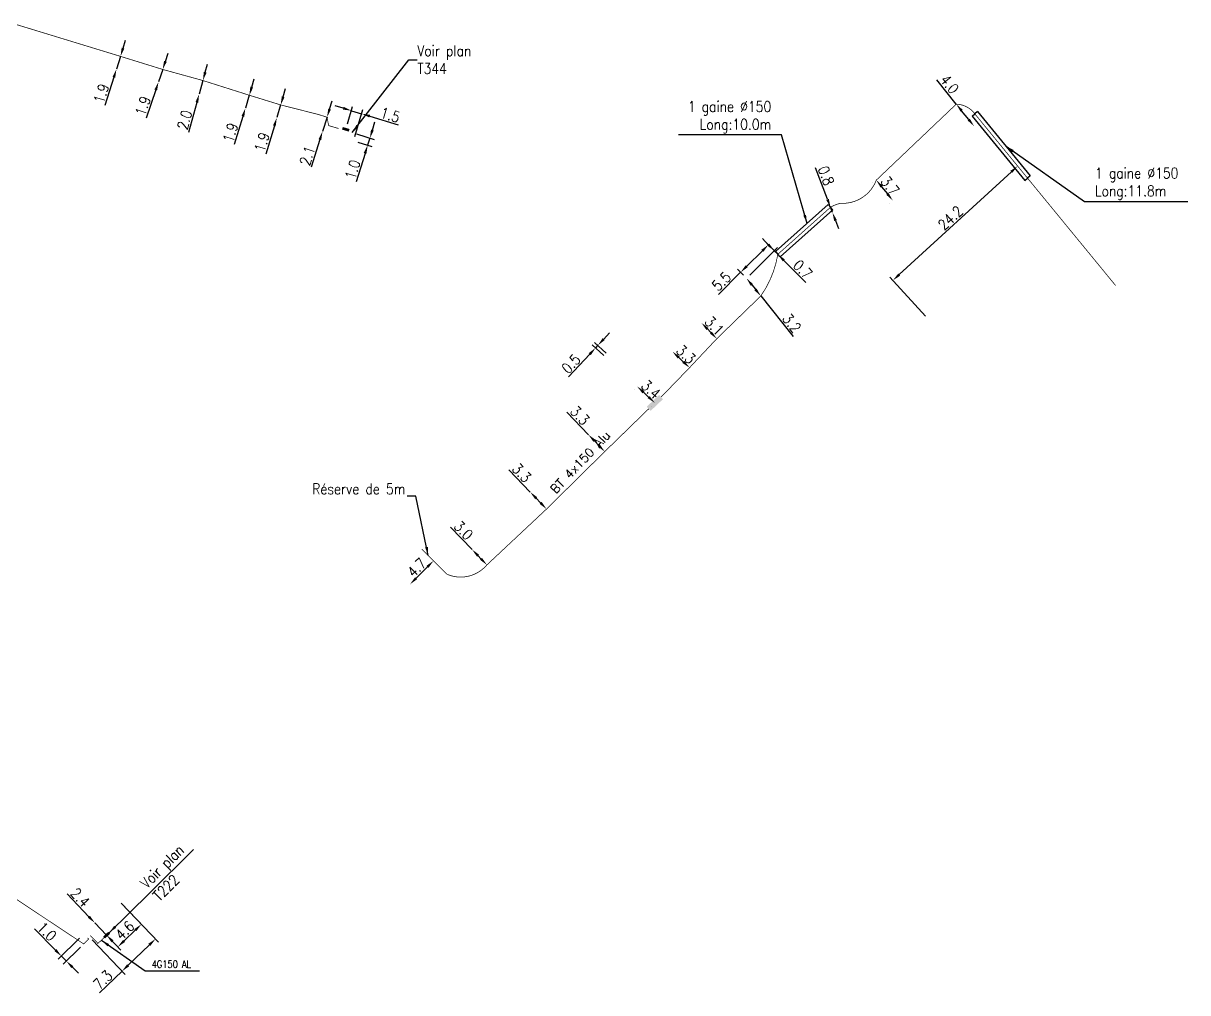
# Model space of a CAD drawing. Header units: millimetres. Extents: x 80993 to 81985, y 144000 to 145002.
# Drawn here: x 81262.7 to 81426.6, y 144766.3 to 144902.6 of the extents above; entities that cross this region are included whole.
import ezdxf
from ezdxf.enums import TextEntityAlignment as Align

# ---------------------------------------------------------------- set-up
doc = ezdxf.new("R2010")
doc.units = ezdxf.units.MM
doc.header["$PDMODE"] = 34
doc.linetypes.add('B_ST_AL', pattern=[2000, 1000, 1000])
doc.layers.get('0').update_dxf_attribs({"linetype": 'CONTINUOUS'})
doc.layers.get('Defpoints').update_dxf_attribs({"linetype": 'CONTINUOUS'})
for name, color, linetype in [('B_100', 3, 'CONTINUOUS'), ('B_200', 7, 'CONTINUOUS'), ('B_300', 7, 'CONTINUOUS'), ('B_400', 7, 'CONTINUOUS')]:
    doc.layers.add(name, color=color, linetype=linetype)
doc.styles.add('M_ROMANS', font='ROMANS.shx', dxfattribs={"width": 0.75})
doc.styles.get("Standard").update_dxf_attribs({"font": 'romans.shx', "width": 0.85})
doc.dimstyles.get("Standard").update_dxf_attribs({"dimtxt": 1.5, "dimasz": 1.2, "dimexe": 0.625, "dimexo": 0.625, "dimgap": 0.25, "dimtad": 1, "dimdec": 1, "dimzin": 0, "dimdsep": 46, "dimtxsty": 'Standard', "dimcen": -0.5, "dimadec": 0, "dimazin": 0, "dimtfac": 1, "dimtdec": 1, "dimtmove": 0, "dimatfit": 3, "dimfxl": 0, "dimtolj": 1, "dimtzin": 0, "dimarcsym": 0})

# ---------------------------------------------------------------- blocks, each defined once
blk = doc.blocks.new('*D88')
at = {"layer": 'B_100', "color": 0, "linetype": 'Continuous', "lineweight": -2, "transparency": 16777216}
for p, q in [((81375.86, 144877.86), (81374.17, 144882.31)), ((81376.57, 144875.99), (81376.29, 144876.74)), ((81377, 144874.87), (81377.43, 144873.75))]:
    blk.add_line(p, q, dxfattribs=at)
at = {"layer": 'B_100', "color": 0, "linetype": 'Continuous', "transparency": 16777216}
for points in [[(81376.05, 144877.93), (81375.68, 144877.79), (81376.29, 144876.74)], [(81377.19, 144874.94), (81376.81, 144874.8), (81376.57, 144875.99)]]:
    blk.add_solid(points, dxfattribs=at)
at = {"layer": 'Defpoints', "color": 0, "linetype": 'Continuous', "transparency": 16777216}
for p in [(81376.29, 144876.74), (81376.57, 144875.99), (81376.57, 144875.99)]:
    blk.add_point(p, dxfattribs=at)
at = {"layer": 'B_100', "color": 0, "linetype": 'Continuous', "transparency": 16777216, "insert": (81375.67, 144881.18), "char_height": 1.5, "attachment_point": 5, "rotation": 290.8032}
blk.add_mtext('\\A1;0.8', dxfattribs=at)
blk = doc.blocks.new('*D89')
at = {"layer": 'B_100', "color": 0, "linetype": 'Continuous', "lineweight": -2, "transparency": 16777216}
for p, q in [((81344.38, 144858.2), (81345.19, 144859.08)), ((81344.4, 144855.87), (81342.77, 144857.38)), ((81344.73, 144856.24), (81343.1, 144857.74)), ((81343.56, 144857.32), (81343.23, 144856.96)), ((81342.41, 144856.08), (81339.44, 144852.87))]:
    blk.add_line(p, q, dxfattribs=at)
at = {"layer": 'B_100', "color": 0, "linetype": 'Continuous', "transparency": 16777216}
for points in [[(81344.23, 144858.34), (81344.52, 144858.06), (81343.56, 144857.32)], [(81342.26, 144856.21), (81342.56, 144855.94), (81343.23, 144856.96)]]:
    blk.add_solid(points, dxfattribs=at)
at = {"layer": 'Defpoints', "color": 0, "linetype": 'Continuous', "transparency": 16777216}
for p in [(81343.23, 144856.96), (81345.19, 144855.81), (81344.86, 144855.45)]:
    blk.add_point(p, dxfattribs=at)
at = {"layer": 'B_100', "color": 0, "linetype": 'Continuous', "transparency": 16777216, "insert": (81339.78, 144854.71), "char_height": 1.5, "attachment_point": 5, "rotation": 47.1931}
blk.add_mtext('\\A1;0.5', dxfattribs=at)
blk = doc.blocks.new('J')
at = {"color": 0}
blk.add_solid([(-1.5, 0.5), (1.5, 0.5), (-1.5, -0.5), (1.5, -0.5)], dxfattribs=at)
blk = doc.blocks.new('*D90')
at = {"layer": 'B_100', "color": 0, "linetype": 'Continuous', "lineweight": -2, "transparency": 16777216}
blk.add_line((81317.97, 144824.55), (81319.58, 144826.16), dxfattribs=at)
at = {"layer": 'B_100', "color": 0, "linetype": 'Continuous', "transparency": 16777216}
for points in [[(81319.44, 144826.3), (81319.72, 144826.02), (81320.43, 144827.01)], [(81317.83, 144824.69), (81318.11, 144824.41), (81317.12, 144823.7)]]:
    blk.add_solid(points, dxfattribs=at)
at = {"layer": 'Defpoints', "color": 0, "linetype": 'Continuous', "transparency": 16777216}
for p in [(81320.43, 144827.01), (81320.43, 144827.01), (81317.12, 144823.7)]:
    blk.add_point(p, dxfattribs=at)
at = {"layer": 'B_100', "color": 0, "linetype": 'Continuous', "transparency": 16777216, "insert": (81318.07, 144826.06), "char_height": 1.5, "attachment_point": 5, "rotation": 45}
blk.add_mtext('\\A1;4.7', dxfattribs=at)
blk = doc.blocks.new('*D108')
at = {"layer": 'B_100', "color": 0, "linetype": 'Continuous', "lineweight": -2, "transparency": 16777216}
for p, q in [((81401.74, 144881.73), (81385.96, 144867.27)), ((81403.05, 144882.08), (81403.05, 144882.08)), ((81389.68, 144861.43), (81384.65, 144866.92))]:
    blk.add_line(p, q, dxfattribs=at)
at = {"layer": 'B_100', "color": 0, "linetype": 'Continuous', "transparency": 16777216}
for points in [[(81401.6, 144881.87), (81401.87, 144881.58), (81402.62, 144882.54)], [(81385.83, 144867.42), (81386.1, 144867.12), (81385.08, 144866.46)]]:
    blk.add_solid(points, dxfattribs=at)
at = {"layer": 'Defpoints', "color": 0, "linetype": 'Continuous', "transparency": 16777216}
for p in [(81402.62, 144882.54), (81385.08, 144866.46), (81390.11, 144860.97)]:
    blk.add_point(p, dxfattribs=at)
at = {"layer": 'B_100', "color": 0, "linetype": 'Continuous', "transparency": 16777216, "insert": (81393.17, 144875.24), "char_height": 1.5, "attachment_point": 5, "rotation": 42.5}
blk.add_mtext('\\A1;24.2', dxfattribs=at)
blk = doc.blocks.new('*D109')
at = {"layer": 'B_100', "color": 0, "linetype": 'Continuous', "lineweight": -2, "transparency": 16777216}
blk.add_line((81358.98, 144859.62), (81359.46, 144859.11), dxfattribs=at)
at = {"layer": 'B_100', "color": 0, "linetype": 'Continuous', "transparency": 16777216}
for points in [[(81359.12, 144859.76), (81358.83, 144859.48), (81358.14, 144860.48)], [(81359.6, 144859.25), (81359.32, 144858.97), (81360.29, 144858.25)]]:
    blk.add_solid(points, dxfattribs=at)
at = {"layer": 'Defpoints', "color": 0, "linetype": 'Continuous', "transparency": 16777216}
for p in [(81358.14, 144860.48), (81360.29, 144858.25), (81360.29, 144858.25)]:
    blk.add_point(p, dxfattribs=at)
at = {"layer": 'B_100', "color": 0, "linetype": 'Continuous', "transparency": 16777216, "insert": (81359.94, 144860.06), "char_height": 1.5, "attachment_point": 5, "rotation": 313.9218}
blk.add_mtext('\\A1;3.1', dxfattribs=at)
blk = doc.blocks.new('*D110')
at = {"layer": 'B_100', "color": 0, "linetype": 'Continuous', "lineweight": -2, "transparency": 16777216}
blk.add_line((81354.93, 144855.61), (81355.58, 144855), dxfattribs=at)
at = {"layer": 'B_100', "color": 0, "linetype": 'Continuous', "transparency": 16777216}
for points in [[(81355.06, 144855.76), (81354.79, 144855.47), (81354.05, 144856.43)], [(81355.72, 144855.15), (81355.45, 144854.85), (81356.46, 144854.18)]]:
    blk.add_solid(points, dxfattribs=at)
at = {"layer": 'Defpoints', "color": 0, "linetype": 'Continuous', "transparency": 16777216}
for p in [(81354.05, 144856.43), (81356.46, 144854.18), (81356.46, 144854.18)]:
    blk.add_point(p, dxfattribs=at)
at = {"layer": 'B_100', "color": 0, "linetype": 'Continuous', "transparency": 16777216, "insert": (81355.94, 144856.04), "char_height": 1.5, "attachment_point": 5, "rotation": 317.0353}
blk.add_mtext('\\A1;3.3', dxfattribs=at)
blk = doc.blocks.new('*D111')
at = {"layer": 'B_200', "color": 0, "linetype": 'Continuous', "lineweight": -2, "transparency": 16777216}
for p, q in [((81348.66, 144851.07), (81348.66, 144851.07)), ((81349.97, 144850.71), (81350.7, 144850.03)), ((81351.16, 144848.76), (81351.16, 144848.76))]:
    blk.add_line(p, q, dxfattribs=at)
at = {"layer": 'B_200', "color": 0, "linetype": 'Continuous', "transparency": 16777216}
for points in [[(81350.11, 144850.86), (81349.83, 144850.57), (81349.09, 144851.53)], [(81350.84, 144850.18), (81350.57, 144849.89), (81351.58, 144849.22)]]:
    blk.add_solid(points, dxfattribs=at)
at = {"layer": 'Defpoints', "color": 0, "linetype": 'Continuous', "transparency": 16777216}
for p in [(81349.09, 144851.53), (81351.58, 144849.22), (81351.58, 144849.22)]:
    blk.add_point(p, dxfattribs=at)
at = {"layer": 'B_200', "color": 0, "linetype": 'Continuous', "transparency": 16777216, "insert": (81351.02, 144851.11), "char_height": 1.5, "attachment_point": 5, "rotation": 317.1931}
blk.add_mtext('\\A1;3.4', dxfattribs=at)
blk = doc.blocks.new('*D112')
at = {"layer": 'B_100', "color": 0, "linetype": 'Continuous', "lineweight": -2, "transparency": 16777216}
for p, q in [((81342.23, 144844.75), (81339.2, 144847.9)), ((81343.69, 144843.24), (81343.06, 144843.89)), ((81344.97, 144842.81), (81344.97, 144842.81))]:
    blk.add_line(p, q, dxfattribs=at)
at = {"layer": 'B_100', "color": 0, "linetype": 'Continuous', "transparency": 16777216}
for points in [[(81343.21, 144844.03), (81342.92, 144843.75), (81342.23, 144844.75)], [(81343.83, 144843.38), (81343.54, 144843.1), (81344.52, 144842.37)]]:
    blk.add_solid(points, dxfattribs=at)
at = {"layer": 'Defpoints', "color": 0, "linetype": 'Continuous', "transparency": 16777216}
for p in [(81342.23, 144844.75), (81344.52, 144842.37), (81344.52, 144842.37)]:
    blk.add_point(p, dxfattribs=at)
at = {"layer": 'B_100', "color": 0, "linetype": 'Continuous', "transparency": 16777216, "insert": (81341.02, 144847.45), "char_height": 1.5, "attachment_point": 5, "rotation": 313.8773}
blk.add_mtext('\\A1;3.3', dxfattribs=at)
blk = doc.blocks.new('*D113')
at = {"layer": 'B_100', "color": 0, "linetype": 'Continuous', "lineweight": -2, "transparency": 16777216}
for p, q in [((81334.05, 144836.67), (81331.02, 144839.82)), ((81335.5, 144835.16), (81334.88, 144835.81)), ((81336.79, 144834.73), (81336.79, 144834.73))]:
    blk.add_line(p, q, dxfattribs=at)
at = {"layer": 'B_100', "color": 0, "linetype": 'Continuous', "transparency": 16777216}
for points in [[(81335.02, 144835.95), (81334.73, 144835.67), (81334.05, 144836.67)], [(81335.65, 144835.3), (81335.36, 144835.02), (81336.33, 144834.29)]]:
    blk.add_solid(points, dxfattribs=at)
at = {"layer": 'Defpoints', "color": 0, "linetype": 'Continuous', "transparency": 16777216}
for p in [(81334.05, 144836.67), (81336.33, 144834.29), (81336.33, 144834.29)]:
    blk.add_point(p, dxfattribs=at)
at = {"layer": 'B_100', "color": 0, "linetype": 'Continuous', "transparency": 16777216, "insert": (81332.84, 144839.37), "char_height": 1.5, "attachment_point": 5, "rotation": 313.8773}
blk.add_mtext('\\A1;3.3', dxfattribs=at)
blk = doc.blocks.new('*D114')
at = {"layer": 'B_100', "color": 0, "linetype": 'Continuous', "lineweight": -2, "transparency": 16777216}
for p, q in [((81325.86, 144828.59), (81322.83, 144831.74)), ((81327.11, 144827.29), (81326.69, 144827.73)), ((81327.49, 144826), (81327.49, 144826))]:
    blk.add_line(p, q, dxfattribs=at)
at = {"layer": 'B_100', "color": 0, "linetype": 'Continuous', "transparency": 16777216}
for points in [[(81326.84, 144827.87), (81326.55, 144827.59), (81325.86, 144828.59)], [(81327.25, 144827.43), (81326.97, 144827.16), (81327.94, 144826.43)]]:
    blk.add_solid(points, dxfattribs=at)
at = {"layer": 'Defpoints', "color": 0, "linetype": 'Continuous', "transparency": 16777216}
for p in [(81325.86, 144828.59), (81327.94, 144826.43), (81327.94, 144826.43)]:
    blk.add_point(p, dxfattribs=at)
at = {"layer": 'B_100', "color": 0, "linetype": 'Continuous', "transparency": 16777216, "insert": (81324.65, 144831.29), "char_height": 1.5, "attachment_point": 5, "rotation": 313.8773}
blk.add_mtext('\\A1;3.0', dxfattribs=at)
blk = doc.blocks.new('*D115')
at = {"layer": 'B_100', "color": 0, "linetype": 'Continuous', "lineweight": -2, "transparency": 16777216}
for p, q in [((81365.23, 144865.82), (81365.73, 144865.2)), ((81366.48, 144864.26), (81371.05, 144858.58))]:
    blk.add_line(p, q, dxfattribs=at)
at = {"layer": 'B_100', "color": 0, "linetype": 'Continuous', "transparency": 16777216}
for points in [[(81365.38, 144865.94), (81365.07, 144865.69), (81364.48, 144866.75)], [(81365.89, 144865.32), (81365.57, 144865.07), (81366.48, 144864.26)]]:
    blk.add_solid(points, dxfattribs=at)
at = {"layer": 'Defpoints', "color": 0, "linetype": 'Continuous', "transparency": 16777216}
for p in [(81364.48, 144866.75), (81366.48, 144864.26), (81366.48, 144864.26)]:
    blk.add_point(p, dxfattribs=at)
at = {"layer": 'B_100', "color": 0, "linetype": 'Continuous', "transparency": 16777216, "insert": (81370.84, 144860.44), "char_height": 1.5, "attachment_point": 5, "rotation": 308.8138}
blk.add_mtext('\\A1;3.2', dxfattribs=at)
blk = doc.blocks.new('*D116')
at = {"layer": 'B_100', "color": 0, "linetype": 'Continuous', "lineweight": -2, "transparency": 16777216}
for p, q in [((81393.99, 144891.25), (81391.25, 144894.66)), ((81395.75, 144889.07), (81394.74, 144890.32))]:
    blk.add_line(p, q, dxfattribs=at)
at = {"layer": 'B_100', "color": 0, "linetype": 'Continuous', "transparency": 16777216}
for points in [[(81394.9, 144890.44), (81394.59, 144890.19), (81393.99, 144891.25)], [(81395.9, 144889.2), (81395.59, 144888.95), (81396.5, 144888.14)]]:
    blk.add_solid(points, dxfattribs=at)
at = {"layer": 'Defpoints', "color": 0, "linetype": 'Continuous', "transparency": 16777216}
for p in [(81393.99, 144891.25), (81396.5, 144888.14), (81396.5, 144888.14)]:
    blk.add_point(p, dxfattribs=at)
at = {"layer": 'B_100', "color": 0, "linetype": 'Continuous', "transparency": 16777216, "insert": (81393.03, 144894.05), "char_height": 1.5, "attachment_point": 5, "rotation": 308.8138}
blk.add_mtext('\\A1;4.0', dxfattribs=at)
blk = doc.blocks.new('*D117')
at = {"layer": 'B_100', "color": 0, "linetype": 'Continuous', "lineweight": -2, "transparency": 16777216}
for p, q in [((81382.25, 144880.17), (81382.25, 144880.17)), ((81383.49, 144879.62), (81384.31, 144878.61)), ((81384.57, 144877.28), (81384.57, 144877.28))]:
    blk.add_line(p, q, dxfattribs=at)
at = {"layer": 'B_100', "color": 0, "linetype": 'Continuous', "transparency": 16777216}
for points in [[(81383.65, 144879.75), (81383.34, 144879.5), (81382.74, 144880.56)], [(81384.46, 144878.74), (81384.15, 144878.49), (81385.06, 144877.68)]]:
    blk.add_solid(points, dxfattribs=at)
at = {"layer": 'Defpoints', "color": 0, "linetype": 'Continuous', "transparency": 16777216}
for p in [(81382.74, 144880.56), (81385.06, 144877.68), (81385.06, 144877.68)]:
    blk.add_point(p, dxfattribs=at)
at = {"layer": 'B_100', "color": 0, "linetype": 'Continuous', "transparency": 16777216, "insert": (81384.68, 144879.74), "char_height": 1.5, "attachment_point": 5, "rotation": 308.8138}
blk.add_mtext('\\A1;3.7', dxfattribs=at)
blk = doc.blocks.new('*D302')
at = {"layer": 'B_100', "color": 0, "linetype": 'Continuous', "lineweight": -2, "transparency": 16777216}
for p, q in [((81276.74, 144899.12), (81277.1, 144900.26)), ((81276.38, 144897.97), (81275.81, 144896.16)), ((81275.45, 144895.02), (81274.2, 144891.04))]:
    blk.add_line(p, q, dxfattribs=at)
at = {"layer": 'B_100', "color": 0, "linetype": 'Continuous', "transparency": 16777216}
for points in [[(81276.55, 144899.18), (81276.93, 144899.06), (81276.38, 144897.97)], [(81275.26, 144895.08), (81275.64, 144894.96), (81275.81, 144896.16)]]:
    blk.add_solid(points, dxfattribs=at)
at = {"layer": 'Defpoints', "color": 0, "linetype": 'Continuous', "transparency": 16777216}
for p in [(81276.38, 144897.97), (81275.81, 144896.16), (81275.81, 144896.16)]:
    blk.add_point(p, dxfattribs=at)
at = {"layer": 'B_100', "color": 0, "linetype": 'Continuous', "transparency": 16777216, "insert": (81273.69, 144892.74), "char_height": 1.5, "attachment_point": 5, "rotation": 72.551}
blk.add_mtext('\\A1;1.9', dxfattribs=at)
blk = doc.blocks.new('*D303')
at = {"layer": 'B_100', "color": 0, "linetype": 'Continuous', "lineweight": -2, "transparency": 16777216}
for p, q in [((81282.7, 144897.26), (81283.09, 144898.4)), ((81282.32, 144896.13), (81281.73, 144894.37)), ((81281.34, 144893.24), (81280.01, 144889.29))]:
    blk.add_line(p, q, dxfattribs=at)
at = {"layer": 'B_100', "color": 0, "linetype": 'Continuous', "transparency": 16777216}
for points in [[(81282.51, 144897.33), (81282.89, 144897.2), (81282.32, 144896.13)], [(81281.16, 144893.3), (81281.53, 144893.17), (81281.73, 144894.37)]]:
    blk.add_solid(points, dxfattribs=at)
at = {"layer": 'Defpoints', "color": 0, "linetype": 'Continuous', "transparency": 16777216}
for p in [(81282.32, 144896.13), (81281.73, 144894.37), (81281.73, 144894.37)]:
    blk.add_point(p, dxfattribs=at)
at = {"layer": 'B_100', "color": 0, "linetype": 'Continuous', "transparency": 16777216, "insert": (81279.53, 144891), "char_height": 1.5, "attachment_point": 5, "rotation": 71.3561}
blk.add_mtext('\\A1;1.9', dxfattribs=at)
blk = doc.blocks.new('*D304')
at = {"layer": 'B_100', "color": 0, "linetype": 'Continuous', "lineweight": -2, "transparency": 16777216}
for p, q in [((81288.3, 144895.73), (81288.63, 144896.89)), ((81287.98, 144894.57), (81287.45, 144892.65)), ((81287.12, 144891.49), (81285.94, 144887.24))]:
    blk.add_line(p, q, dxfattribs=at)
at = {"layer": 'B_100', "color": 0, "linetype": 'Continuous', "transparency": 16777216}
for points in [[(81288.11, 144895.78), (81288.5, 144895.68), (81287.98, 144894.57)], [(81286.93, 144891.54), (81287.32, 144891.44), (81287.45, 144892.65)]]:
    blk.add_solid(points, dxfattribs=at)
at = {"layer": 'Defpoints', "color": 0, "linetype": 'Continuous', "transparency": 16777216}
for p in [(81287.98, 144894.57), (81287.45, 144892.65), (81287.45, 144892.65)]:
    blk.add_point(p, dxfattribs=at)
at = {"layer": 'B_100', "color": 0, "linetype": 'Continuous', "transparency": 16777216, "insert": (81285.4, 144889.04), "char_height": 1.5, "attachment_point": 5, "rotation": 74.4279}
blk.add_mtext('\\A1;2.0', dxfattribs=at)
blk = doc.blocks.new('*D305')
at = {"layer": 'B_100', "color": 0, "linetype": 'Continuous', "lineweight": -2, "transparency": 16777216}
for p, q in [((81294.86, 144893.65), (81295.2, 144894.8)), ((81294.51, 144892.5), (81293.95, 144890.68)), ((81293.61, 144889.53), (81292.39, 144885.55))]:
    blk.add_line(p, q, dxfattribs=at)
at = {"layer": 'B_100', "color": 0, "linetype": 'Continuous', "transparency": 16777216}
for points in [[(81294.66, 144893.71), (81295.05, 144893.59), (81294.51, 144892.5)], [(81293.41, 144889.59), (81293.8, 144889.48), (81293.95, 144890.68)]]:
    blk.add_solid(points, dxfattribs=at)
at = {"layer": 'Defpoints', "color": 0, "linetype": 'Continuous', "transparency": 16777216}
for p in [(81294.51, 144892.5), (81293.95, 144890.68), (81293.95, 144890.68)]:
    blk.add_point(p, dxfattribs=at)
at = {"layer": 'B_100', "color": 0, "linetype": 'Continuous', "transparency": 16777216, "insert": (81291.86, 144887.24), "char_height": 1.5, "attachment_point": 5, "rotation": 73.1038}
blk.add_mtext('\\A1;1.9', dxfattribs=at)
blk = doc.blocks.new('*D306')
at = {"layer": 'B_100', "color": 0, "linetype": 'Continuous', "lineweight": -2, "transparency": 16777216}
for p, q in [((81299.27, 144892.28), (81299.61, 144893.43)), ((81298.92, 144891.14), (81298.38, 144889.35)), ((81298.03, 144888.2), (81296.83, 144884.21))]:
    blk.add_line(p, q, dxfattribs=at)
at = {"layer": 'B_100', "color": 0, "linetype": 'Continuous', "transparency": 16777216}
for points in [[(81299.08, 144892.34), (81299.46, 144892.23), (81298.92, 144891.14)], [(81297.84, 144888.26), (81298.22, 144888.14), (81298.38, 144889.35)]]:
    blk.add_solid(points, dxfattribs=at)
at = {"layer": 'Defpoints', "color": 0, "linetype": 'Continuous', "transparency": 16777216}
for p in [(81298.92, 144891.14), (81298.38, 144889.35), (81298.38, 144889.35)]:
    blk.add_point(p, dxfattribs=at)
at = {"layer": 'B_100', "color": 0, "linetype": 'Continuous', "transparency": 16777216, "insert": (81296.29, 144885.9), "char_height": 1.5, "attachment_point": 5, "rotation": 73.1703}
blk.add_mtext('\\A1;1.9', dxfattribs=at)
blk = doc.blocks.new('*D307')
at = {"layer": 'B_100', "color": 0, "linetype": 'Continuous', "lineweight": -2, "transparency": 16777216}
for p, q in [((81305.81, 144890.55), (81306.18, 144891.69)), ((81305.45, 144889.41), (81304.81, 144887.41)), ((81304.44, 144886.26), (81303.19, 144882.36))]:
    blk.add_line(p, q, dxfattribs=at)
at = {"layer": 'B_100', "color": 0, "linetype": 'Continuous', "transparency": 16777216}
for points in [[(81305.62, 144890.61), (81306, 144890.49), (81305.45, 144889.41)], [(81304.25, 144886.32), (81304.63, 144886.2), (81304.81, 144887.41)]]:
    blk.add_solid(points, dxfattribs=at)
at = {"layer": 'Defpoints', "color": 0, "linetype": 'Continuous', "transparency": 16777216}
for p in [(81305.45, 144889.41), (81304.81, 144887.41), (81304.81, 144887.41)]:
    blk.add_point(p, dxfattribs=at)
at = {"layer": 'B_100', "color": 0, "linetype": 'Continuous', "transparency": 16777216, "insert": (81302.66, 144884), "char_height": 1.5, "attachment_point": 5, "rotation": 72.226}
blk.add_mtext('\\A1;2.1', dxfattribs=at)
blk = doc.blocks.new('B_300_03')
at = {"color": 0, "linetype": 'Continuous'}
blk.add_solid([(-1, 0.75), (-1, 0), (1, 0.75), (1, 0)], dxfattribs=at)
at = {"color": 0, "linetype": 'Continuous', "style": 'M_ROMANS', "width": 0.75, "flags": 3}
for tag, p in [('DEF_COUP', (0, -6.75)), ('DEF_LEG', (0, -4.25)), ('DEF_TYPE', (0, -9.25))]:
    blk.add_attdef(tag, text='', height=1.2, dxfattribs=at).set_placement(p, align=Align.MIDDLE)
blk = doc.blocks.new('*D320')
at = {"layer": 'B_300', "color": 0, "linetype": 'Continuous', "lineweight": -2, "transparency": 16777216}
for p, q in [((81307.73, 144890.68), (81306.58, 144891.02)), ((81308.32, 144888.49), (81309.05, 144890.93)), ((81308.87, 144890.33), (81310.31, 144889.9)), ((81309.34, 144886.69), (81310.49, 144890.49)), ((81311.46, 144889.55), (81315.47, 144888.34))]:
    blk.add_line(p, q, dxfattribs=at)
at = {"layer": 'B_300', "color": 0, "linetype": 'Continuous', "transparency": 16777216}
for points in [[(81307.78, 144890.87), (81307.67, 144890.49), (81308.87, 144890.33)], [(81311.52, 144889.74), (81311.4, 144889.36), (81310.31, 144889.9)]]:
    blk.add_solid(points, dxfattribs=at)
at = {"layer": 'Defpoints', "color": 0, "linetype": 'Continuous', "transparency": 16777216}
for p in [(81308.87, 144890.33), (81308.14, 144887.89), (81309.16, 144886.09)]:
    blk.add_point(p, dxfattribs=at)
at = {"layer": 'B_300', "color": 0, "linetype": 'Continuous', "transparency": 16777216, "insert": (81314.33, 144889.73), "char_height": 1.5, "attachment_point": 5, "rotation": 343.2082}
blk.add_mtext('\\A1;1.5', dxfattribs=at)
blk = doc.blocks.new('*D321')
at = {"layer": 'B_300', "color": 0, "linetype": 'Continuous', "lineweight": -2, "transparency": 16777216}
for p, q in [((81311.83, 144887.61), (81312.19, 144888.76)), ((81309.58, 144887.05), (81312.07, 144886.28)), ((81309.76, 144885.91), (81311.76, 144885.28)), ((81311.47, 144886.47), (81311.16, 144885.47)), ((81310.8, 144884.32), (81309.55, 144880.32))]:
    blk.add_line(p, q, dxfattribs=at)
at = {"layer": 'B_300', "color": 0, "linetype": 'Continuous', "transparency": 16777216}
for points in [[(81311.64, 144887.67), (81312.02, 144887.55), (81311.47, 144886.47)], [(81310.61, 144884.38), (81310.99, 144884.26), (81311.16, 144885.47)]]:
    blk.add_solid(points, dxfattribs=at)
at = {"layer": 'Defpoints', "color": 0, "linetype": 'Continuous', "transparency": 16777216}
for p in [(81308.99, 144887.24), (81309.16, 144886.09), (81311.47, 144886.47)]:
    blk.add_point(p, dxfattribs=at)
at = {"layer": 'B_300', "color": 0, "linetype": 'Continuous', "transparency": 16777216, "insert": (81309.05, 144882.05), "char_height": 1.5, "attachment_point": 5, "rotation": 72.6587}
blk.add_mtext('\\A1;1.0', dxfattribs=at)
blk = doc.blocks.new('*D322')
at = {"layer": 'B_100', "color": 0, "linetype": 'Continuous', "lineweight": -2, "transparency": 16777216}
for p, q in [((81368.44, 144870.57), (81367.11, 144871.91)), ((81366.7, 144870.62), (81364.5, 144868.44)), ((81363.64, 144867.59), (81360.51, 144864.49)), ((81364.04, 144867.2), (81363.2, 144868.04))]:
    blk.add_line(p, q, dxfattribs=at)
at = {"layer": 'B_100', "color": 0, "linetype": 'Continuous', "transparency": 16777216}
for points in [[(81366.56, 144870.76), (81366.84, 144870.48), (81367.55, 144871.46)], [(81364.36, 144868.58), (81364.64, 144868.3), (81363.64, 144867.59)]]:
    blk.add_solid(points, dxfattribs=at)
at = {"layer": 'Defpoints', "color": 0, "linetype": 'Continuous', "transparency": 16777216}
for p in [(81367.55, 144871.46), (81368.88, 144870.13), (81364.48, 144866.75)]:
    blk.add_point(p, dxfattribs=at)
at = {"layer": 'B_100', "color": 0, "linetype": 'Continuous', "transparency": 16777216, "insert": (81360.94, 144866.32), "char_height": 1.5, "attachment_point": 5, "rotation": 44.7203}
blk.add_mtext('\\A1;5.5', dxfattribs=at)
blk = doc.blocks.new('*D323')
at = {"layer": 'B_100', "color": 0, "linetype": 'Continuous', "lineweight": -2, "transparency": 16777216}
for p, q in [((81367.54, 144871.48), (81366.7, 144872.33)), ((81364.92, 144867.19), (81368.83, 144871.06)), ((81368.38, 144870.62), (81368.88, 144870.13)), ((81369.72, 144869.27), (81372.8, 144866.17))]:
    blk.add_line(p, q, dxfattribs=at)
at = {"layer": 'B_100', "color": 0, "linetype": 'Continuous', "transparency": 16777216}
for points in [[(81367.68, 144871.62), (81367.4, 144871.34), (81368.38, 144870.62)], [(81369.86, 144869.41), (81369.58, 144869.13), (81368.88, 144870.13)]]:
    blk.add_solid(points, dxfattribs=at)
at = {"layer": 'Defpoints', "color": 0, "linetype": 'Continuous', "transparency": 16777216}
for p in [(81368.88, 144870.13), (81368.88, 144870.13), (81364.48, 144866.75)]:
    blk.add_point(p, dxfattribs=at)
at = {"layer": 'B_100', "color": 0, "linetype": 'Continuous', "transparency": 16777216, "insert": (81372.39, 144868), "char_height": 1.5, "attachment_point": 5, "rotation": 314.7203}
blk.add_mtext('\\A1;0.7', dxfattribs=at)
blk = doc.blocks.new('*D716')
at = {"layer": 'B_100', "color": 0, "linetype": 'Continuous', "lineweight": -2, "transparency": 16777216}
for p, q in [((81267.22, 144772.25), (81264.27, 144775.22)), ((81270.6, 144773.92), (81267.63, 144770.96)), ((81270.77, 144772.67), (81268.33, 144770.25)), ((81268.78, 144770.69), (81268.07, 144771.4)), ((81269.62, 144769.84), (81270.47, 144768.99))]:
    blk.add_line(p, q, dxfattribs=at)
at = {"layer": 'B_100', "color": 0, "linetype": 'Continuous', "transparency": 16777216}
for points in [[(81267.37, 144772.39), (81267.08, 144772.11), (81268.07, 144771.4)], [(81269.76, 144769.98), (81269.48, 144769.7), (81268.78, 144770.69)]]:
    blk.add_solid(points, dxfattribs=at)
at = {"layer": 'Defpoints', "color": 0, "linetype": 'Continuous', "transparency": 16777216}
for p in [(81271.05, 144774.36), (81271.21, 144773.11), (81268.07, 144771.4)]:
    blk.add_point(p, dxfattribs=at)
at = {"layer": 'B_100', "color": 0, "linetype": 'Continuous', "transparency": 16777216, "insert": (81266.03, 144774.87), "char_height": 1.5, "attachment_point": 5, "rotation": 314.8621}
blk.add_mtext('\\A1;1.0', dxfattribs=at)
blk = doc.blocks.new('*D721')
at = {"layer": 'B_300', "color": 0, "linetype": 'Continuous', "lineweight": -2, "transparency": 16777216}
for p, q in [((81276.46, 144778.87), (81279.76, 144775.44)), ((81274.87, 144773.9), (81276.45, 144772.25)), ((81276.88, 144773.53), (81278.46, 144775.06))]:
    blk.add_line(p, q, dxfattribs=at)
at = {"layer": 'B_300', "color": 0, "linetype": 'Continuous', "transparency": 16777216}
for points in [[(81278.33, 144775.2), (81278.6, 144774.91), (81279.33, 144775.89)], [(81276.74, 144773.68), (81277.02, 144773.39), (81276.01, 144772.7)]]:
    blk.add_solid(points, dxfattribs=at)
at = {"layer": 'Defpoints', "color": 0, "linetype": 'Continuous', "transparency": 16777216}
for p in [(81276.03, 144779.32), (81279.33, 144775.89), (81274.43, 144774.35)]:
    blk.add_point(p, dxfattribs=at)
at = {"layer": 'B_300', "color": 0, "linetype": 'Continuous', "transparency": 16777216, "insert": (81276.98, 144775.02), "char_height": 1.5, "attachment_point": 5, "rotation": 43.877}
blk.add_mtext('\\A1;4.6', dxfattribs=at)
blk = doc.blocks.new('*D722')
at = {"layer": 'B_100', "color": 0, "linetype": 'Continuous', "lineweight": -2, "transparency": 16777216}
for p, q in [((81276.46, 144778.87), (81281.75, 144773.37)), ((81272.38, 144773.68), (81277.03, 144768.83)), ((81280.45, 144772.99), (81277.46, 144770.12)), ((81276.6, 144769.28), (81273.45, 144766.25))]:
    blk.add_line(p, q, dxfattribs=at)
at = {"layer": 'B_100', "color": 0, "linetype": 'Continuous', "transparency": 16777216}
for points in [[(81280.31, 144773.14), (81280.59, 144772.85), (81281.32, 144773.82)], [(81277.32, 144770.26), (81277.6, 144769.97), (81276.6, 144769.28)]]:
    blk.add_solid(points, dxfattribs=at)
at = {"layer": 'Defpoints', "color": 0, "linetype": 'Continuous', "transparency": 16777216}
for p in [(81276.03, 144779.32), (81271.94, 144774.13), (81281.32, 144773.82)]:
    blk.add_point(p, dxfattribs=at)
at = {"layer": 'B_100', "color": 0, "linetype": 'Continuous', "transparency": 16777216, "insert": (81273.9, 144768.07), "char_height": 1.5, "attachment_point": 5, "rotation": 43.877}
blk.add_mtext('\\A1;7.3', dxfattribs=at)
blk = doc.blocks.new('*D723')
at = {"layer": 'B_300', "color": 0, "linetype": 'Continuous', "lineweight": -2, "transparency": 16777216}
for p, q in [((81271.94, 144776.94), (81268.86, 144780.14)), ((81274.43, 144774.35), (81272.77, 144776.08)), ((81275.26, 144773.48), (81276.1, 144772.62))]:
    blk.add_line(p, q, dxfattribs=at)
at = {"layer": 'B_300', "color": 0, "linetype": 'Continuous', "transparency": 16777216}
for points in [[(81272.08, 144777.08), (81271.79, 144776.8), (81272.77, 144776.08)], [(81275.41, 144773.62), (81275.12, 144773.34), (81274.43, 144774.35)]]:
    blk.add_solid(points, dxfattribs=at)
at = {"layer": 'Defpoints', "color": 0, "linetype": 'Continuous', "transparency": 16777216}
for p in [(81272.77, 144776.08), (81272.77, 144776.08), (81274.43, 144774.35)]:
    blk.add_point(p, dxfattribs=at)
at = {"layer": 'B_300', "color": 0, "linetype": 'Continuous', "transparency": 16777216, "insert": (81270.71, 144779.66), "char_height": 1.5, "attachment_point": 5, "rotation": 313.877}
blk.add_mtext('\\A1;2.4', dxfattribs=at)

msp = doc.modelspace()

# ---------------------------------------------------------------- linework, layer by layer
at = {"layer": 'B_100', "linetype": 'B_ST_AL', "const_width": 0.1, "flags": 128}
for points in [[(81175.26, 144926.6), (81175.64, 144927.87), (81183.38, 144925.79), (81189.21, 144924.25), (81194.81, 144922.6), (81200.3, 144920.66), (81206.12, 144918.93), (81211.86, 144917.22), (81218.18, 144915.42), (81223.51, 144913.91), (81229.58, 144912.08), (81235.12, 144910.44), (81239.78, 144909.07), (81244.47, 144907.62), (81260.53, 144902.81), (81276.38, 144897.97), (81282.32, 144896.13), (81287.98, 144894.57), (81294.51, 144892.5), (81298.92, 144891.14), (81304.24, 144889.79), (81305.45, 144889.41), (81305.45, 144889.41), (81305.45, 144889.41), (81305.67, 144888.23), (81307.07, 144887.82)], [(81168.43, 144830.35), (81169.43, 144831.85), (81171.65, 144830.32), (81176.96, 144837.94), (81180.74, 144835.32), (81197.67, 144823.59), (81214.9, 144811.42), (81223.26, 144805.3), (81239.54, 144794.39), (81255.39, 144783.6), (81271.21, 144773.11), (81271.74, 144773.64), (81271.74, 144773.64), (81271.91, 144773.8), (81271.76, 144773.95)], [(81274.43, 144774.35), (81273.21, 144773.18), (81272.12, 144774.3)]]:
    msp.add_lwpolyline(points, dxfattribs=at)
for points in [[(81416.41, 144865.73), (81396.6, 144889.88, 0.228428), (81393.99, 144891.25), (81382.74, 144880.56, -0.329882), (81377.67, 144877.3, 0.075745), (81376.29, 144876.74), (81368.88, 144870.13, -0.113418), (81366.48, 144864.26), (81360.29, 144858.25), (81356.46, 144854.18), (81352.47, 144850.06)], [(81350.72, 144848.4), (81350.71, 144848.39), (81344.52, 144842.37), (81336.33, 144834.29), (81327.94, 144826.43, -0.331589), (81322.32, 144825.12), (81318.79, 144828.66)]]:
    msp.add_lwpolyline(points, format="xyb", dxfattribs=at)
at = {"layer": 'B_400', "color": 7, "linetype": 'CONTINUOUS'}
for p, q in [((81396.99, 144890.2), (81396.6, 144889.88)), ((81396.99, 144890.2), (81404.41, 144881.15)), ((81396.21, 144889.56), (81396.6, 144889.88)), ((81396.21, 144889.56), (81403.64, 144880.51)), ((81403.64, 144880.51), (81404.03, 144880.83)), ((81404.41, 144881.15), (81404.03, 144880.83)), ((81368.54, 144870.5), (81375.96, 144877.11)), ((81375.96, 144877.11), (81376.29, 144876.74)), ((81369.21, 144869.75), (81376.62, 144876.37)), ((81376.62, 144876.37), (81376.29, 144876.74)), ((81368.54, 144870.5), (81368.88, 144870.13)), ((81369.21, 144869.75), (81368.88, 144870.13))]:
    msp.add_line(p, q, dxfattribs=at)

# ---------------------------------------------------------------- block references
at = {"layer": 'B_200', "xscale": 0.8, "yscale": 0.8, "zscale": 0.8, "rotation": 43.5}
msp.add_blockref('J', (81351.58, 144849.22), dxfattribs=at)
at = {"layer": 'B_300', "xscale": 0.5, "yscale": 0.5, "zscale": 0.5, "rotation": 343.2110378714931}
msp.add_blockref('B_300_03', (81308.03, 144887.53), dxfattribs=at)
at = {"layer": 'B_300', "xscale": 0.5, "yscale": 0.5, "rotation": 43.65393547506026}
msp.add_blockref('B_300_03', (81274.56, 144774.21), dxfattribs=at)

# ---------------------------------------------------------------- texts
at = {"layer": 'B_100', "linetype": 'Continuous'}
msp.add_text('BT 4x150 Alu', height=1.25, rotation=46.5432, dxfattribs=at).set_placement((81341.08, 144840.89), align=Align.MIDDLE)
for s, insert, char_height, attachment_point in [('\\A1;Voir plan\\PT344', (81318.15, 144897.5), 1.5, 4), ('\\A1;Réserve de 5m', (81316.48, 144837.12), 1.5, 6), ('\\A1;4G150 AL', (81280.77, 144769.77), 1, 7)]:
    msp.add_mtext(s, dxfattribs=dict(at, insert=insert, char_height=char_height, attachment_point=attachment_point))
at = {"layer": 'B_300', "linetype": 'Continuous', "insert": (81281.84, 144779.03), "char_height": 1.5, "attachment_point": 7, "rotation": 44.766}
msp.add_mtext('\\A1;Voir plan\\PT222', dxfattribs=at)
at = {"layer": 'B_400', "linetype": 'Continuous', "char_height": 1.5}
for s, insert, attachment_point in [('1 gaine %%C150\\PLong:10.0m', (81367.95, 144887.16), 9), ('1 gaine %%C150\\PLong:11.8m', (81413.5, 144877.79), 7)]:
    msp.add_mtext(s, dxfattribs=dict(at, insert=insert, attachment_point=attachment_point))

# ---------------------------------------------------------------- dimensions: what is measured, and where the dimension line sits
at = {"layer": 'B_100', "linetype": 'Continuous'}
for base, p1, p2, angle, picture, middle, dimtype in [((81275.81, 144896.16), (81276.38, 144897.97), (81275.81, 144896.16), 252.551, '*D302', (81274.64, 144892.44), 161), ((81281.73, 144894.37), (81282.32, 144896.13), (81281.73, 144894.37), 251.3561, '*D303', (81280.48, 144890.68), 161), ((81287.45, 144892.65), (81287.98, 144894.57), (81287.45, 144892.65), 254.4279, '*D304', (81286.37, 144888.77), 161), ((81396.5, 144888.14), (81393.99, 144891.25), (81396.5, 144888.14), 128.8138, '*D116', (81392.25, 144893.42), 160), ((81293.95, 144890.68), (81294.51, 144892.5), (81293.95, 144890.68), 253.1038, '*D305', (81292.82, 144886.95), 161), ((81298.38, 144889.35), (81298.92, 144891.14), (81298.38, 144889.35), 253.1703, '*D306', (81297.25, 144885.61), 161), ((81304.81, 144887.41), (81305.45, 144889.41), (81304.81, 144887.41), 252.226, '*D307', (81303.62, 144883.69), 161), ((81376.57, 144875.99), (81376.29, 144876.74), (81376.57, 144875.99), 290.8032, '*D88', (81374.74, 144880.83), 161), ((81367.55, 144871.46), (81364.48, 144866.75), (81368.88, 144870.13), 44.7203, '*D322', (81361.64, 144865.61), 160), ((81368.88, 144870.13), (81364.48, 144866.75), (81368.88, 144870.13), 314.7203, '*D323', (81371.68, 144867.29), 160), ((81366.48, 144864.26), (81364.48, 144866.75), (81366.48, 144864.26), 308.8138, '*D115', (81370.06, 144859.81), 160), ((81344.52, 144842.37), (81342.23, 144844.75), (81344.52, 144842.37), 133.8773, '*D112', (81340.3, 144846.76), 160), ((81336.33, 144834.29), (81334.05, 144836.67), (81336.33, 144834.29), 133.8773, '*D113', (81332.12, 144838.68), 160), ((81327.94, 144826.43), (81325.86, 144828.59), (81327.94, 144826.43), 133.8773, '*D114', (81323.93, 144830.6), 160)]:
    dim = msp.add_linear_dim(base=base, p1=p1, p2=p2, angle=angle, dimstyle='Standard', dxfattribs=at)
    dim.commit()
    dim.dimension.update_dxf_attribs({"geometry": picture, "text_midpoint": middle, "dimtype": dimtype})
dim = msp.add_linear_dim(base=(81385.08, 144866.46), p1=(81402.62, 144882.54), p2=(81390.11, 144860.97), angle=222.5, text='24.2', dimstyle='Standard', dxfattribs=at)
dim.commit()
dim.dimension.update_dxf_attribs({"geometry": '*D108', "text_midpoint": (81393.17, 144875.24)})
for base, p1, p2, angle, picture, middle in [((81385.06, 144877.68), (81382.74, 144880.56), (81385.06, 144877.68), 128.8138, '*D117', (81384.68, 144879.74)), ((81360.29, 144858.25), (81358.14, 144860.48), (81360.29, 144858.25), 133.9218, '*D109', (81359.94, 144860.06)), ((81356.46, 144854.18), (81354.05, 144856.43), (81356.46, 144854.18), 137.0353, '*D110', (81355.94, 144856.04))]:
    dim = msp.add_linear_dim(base=base, p1=p1, p2=p2, angle=angle, dimstyle='Standard', dxfattribs=at)
    dim.commit()
    dim.dimension.update_dxf_attribs({"geometry": picture, "text_midpoint": middle})
for base, p1, p2, angle, text, picture, middle in [((81343.23, 144856.96), (81345.19, 144855.81), (81344.86, 144855.45), 227.1931, '0.5', '*D89', (81340.52, 144854.03)), ((81320.43, 144827.01), (81317.12, 144823.7), (81320.43, 144827.01), 45, '4.7', '*D90', (81318.77, 144825.36))]:
    dim = msp.add_linear_dim(base=base, p1=p1, p2=p2, angle=angle, text=text, dimstyle='Standard', dxfattribs=at)
    dim.commit()
    dim.dimension.update_dxf_attribs({"geometry": picture, "text_midpoint": middle, "dimtype": 161})
dim = msp.add_linear_dim(base=(81281.32, 144773.82), p1=(81271.94, 144774.13), p2=(81276.03, 144779.32), angle=223.877, text='7.3', dimstyle='Standard', override={"dimfxl": 1.25}, dxfattribs=at)
dim.commit()
dim.dimension.update_dxf_attribs({"geometry": '*D722', "text_midpoint": (81274.59, 144767.35), "dimtype": 160})
dim = msp.add_linear_dim(base=(81268.07, 144771.4), p1=(81271.21, 144773.11), p2=(81271.05, 144774.36), angle=314.8621, dimstyle='Standard', override={"dimfxl": 1.25}, dxfattribs=at)
dim.commit()
dim.dimension.update_dxf_attribs({"geometry": '*D716', "text_midpoint": (81265.32, 144774.16), "dimtype": 160})
at = {"layer": 'B_200', "linetype": 'Continuous'}
dim = msp.add_linear_dim(base=(81351.58, 144849.22), p1=(81349.09, 144851.53), p2=(81351.58, 144849.22), angle=317.1931, dimstyle='Standard', dxfattribs=at)
dim.commit()
dim.dimension.update_dxf_attribs({"geometry": '*D111', "text_midpoint": (81351.02, 144851.11)})
at = {"layer": 'B_300', "linetype": 'Continuous'}
for base, p2, angle, picture, middle in [((81308.87, 144890.33), (81308.14, 144887.89), 343.2082, '*D320', (81314.04, 144888.77)), ((81311.47, 144886.47), (81308.99, 144887.24), 72.6587, '*D321', (81310, 144881.75))]:
    dim = msp.add_linear_dim(base=base, p1=(81309.16, 144886.09), p2=p2, angle=angle, dimstyle='Standard', dxfattribs=at)
    dim.commit()
    dim.dimension.update_dxf_attribs({"geometry": picture, "text_midpoint": middle, "dimtype": 160})
for base, p2, angle, picture, middle in [((81272.77, 144776.08), (81272.77, 144776.08), 313.877, '*D723', (81269.98, 144778.97)), ((81279.33, 144775.89), (81276.03, 144779.32), 223.877, '*D721', (81277.67, 144774.3))]:
    dim = msp.add_linear_dim(base=base, p1=(81274.43, 144774.35), p2=p2, angle=angle, dimstyle='Standard', override={"dimfxl": 1.25}, dxfattribs=at)
    dim.commit()
    dim.dimension.update_dxf_attribs({"geometry": picture, "text_midpoint": middle, "dimtype": 160})

# ---------------------------------------------------------------- leaders
at = {"layer": 'B_100', "linetype": 'Continuous'}
for points in [[(81308.99, 144887.24), (81316.95, 144897.5), (81318.15, 144897.5)], [(81319.69, 144827.75), (81317.93, 144836.12), (81316.73, 144836.12)]]:
    msp.add_leader(points, dimstyle='Standard', dxfattribs=at)
at = {"layer": 'B_100', "linetype": 'Continuous', "annotation_type": 0, "has_hookline": 1, "hookline_direction": 0, "text_width": 6.19}
msp.add_leader([(81273.69, 144773.63), (81279.87, 144769.31), (81281.07, 144769.31)], dimstyle='Standard', override={"dimfxl": 1.25}, dxfattribs=at)
at = {"layer": 'B_300', "linetype": 'Continuous', "annotation_type": 0, "has_hookline": 1, "hookline_direction": 0, "text_width": 8.44, "horizontal_direction": (0.709989, 0.704213, 0)}
msp.add_leader([(81274.79, 144774.69), (81280.47, 144780.28)], dimstyle='Standard', override={"dimgap": 0.25, "dimtad": 1, "dimfxl": 1.25}, dxfattribs=at)
at = {"layer": 'B_400', "linetype": 'Continuous', "annotation_type": 0, "has_hookline": 1, "text_width": 13.05}
for points, hookline_direction in [([(81372.99, 144874.47), (81369.4, 144886.91), (81368.2, 144886.91)], 1), ([(81400.99, 144885.32), (81412.05, 144877.54), (81413.25, 144877.54)], 0)]:
    msp.add_leader(points, dimstyle='Standard', override={"dimfxl": 1.25}, dxfattribs=dict(at, hookline_direction=hookline_direction))

doc.saveas('drawing.dxf')
